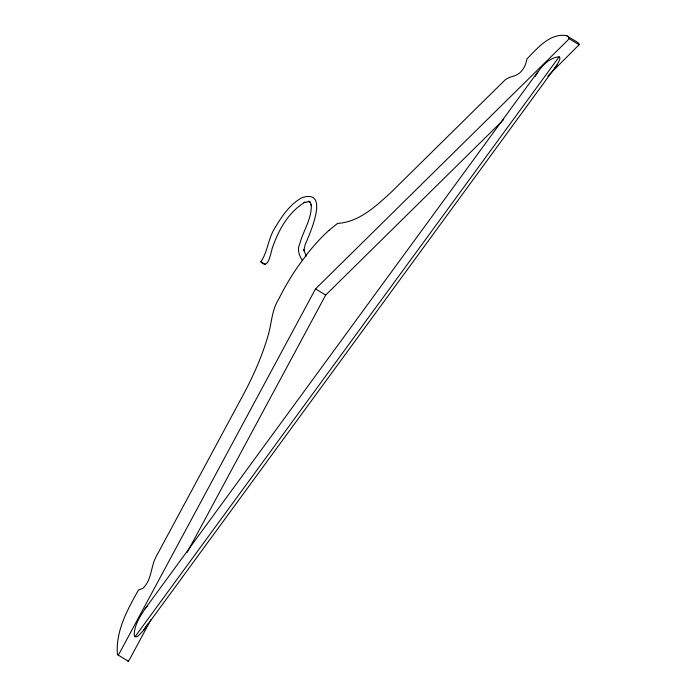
<?xml version="1.0" encoding="UTF-8"?>
<svg xmlns="http://www.w3.org/2000/svg" width="696" height="696" viewBox="0 0 696 696"><rect width="100%" height="100%" fill="white"/><g stroke="black" fill="none" stroke-linecap="round" stroke-linejoin="round"><path stroke-width="1.04" d="M535.32 76.369C540.122 67.599 548.665 57.507 559.158 56.82L559.88 57.898L559.758 59.699L557.035 64.919L143.402 630.498L138.452 635.761L136.486 636.823L135.05 636.718L134.232 635.457C134.058 625.669 139.792 616.778 145.02 608.887L537.712 71.949M329.095 230.28L337.56 223.407C359.066 222.137 375.944 206.181 391.022 192.383L503.608 81.397C507.81 76.282 515.24 77.065 519.868 72.784C523.888 69.174 526.045 64.18 526.915 58.925C537.347 48.372 550.075 32.721 566.596 35.661L568.876 37.436L568.945 38.567L567.762 40.237L315.532 288.892L119.321 653.413L118.103 655.023L117.459 654.666C115.397 631.446 127.455 609.539 138.53 589.964L142.741 588.451C152.006 580.081 150.554 566.466 156.374 556.191L243.957 393.484C253.718 375.083 262.157 355.926 267.986 335.898C271.701 323.631 271.605 310.364 278.652 299.245A96.709 35.122 -58.7 0 1 297.653 266.899L306.388 254.962M151.11 619.405L129.482 659.591L128.264 661.2L127.62 660.843M187.163 552.433L325.693 295.069L503.643 119.642M147.552 624.068L143.402 630.498M302.29 260.4C299.158 255.493 296.966 249.49 299.724 243.887C303.178 230.802 312.147 218.518 311.208 204.52L311.399 205.72L310.616 203.049L309.224 201.214L310.111 202.188L308.163 201.266L309.424 201.605L304.004 202.527L305.135 202.162C289.101 211.532 279.113 228.871 273.093 245.975C270.761 250.412 269.178 270.84 260.887 261.861C267.943 251.343 268.169 237.962 275.268 227.383C282.098 215.856 290.162 203.998 302.273 197.542C331.896 188.451 307.066 239.276 304.978 245.314L303.839 250.769L303.656 249.612L306.318 256.084M566.596 35.661L576.749 41.838L579.029 43.613L579.107 44.744L547.743 76.168M135.05 636.718L559.158 56.82M554.634 67.982L557.035 64.919M145.02 608.887L147.613 605.79M260.887 261.861L265.55 264.558M568.945 38.567L579.107 44.744M315.532 288.892L325.693 295.069M118.103 655.023L128.264 661.2M306.388 254.971A96.709 35.122 -58.7 0 1 329.095 230.272"/></g></svg>
